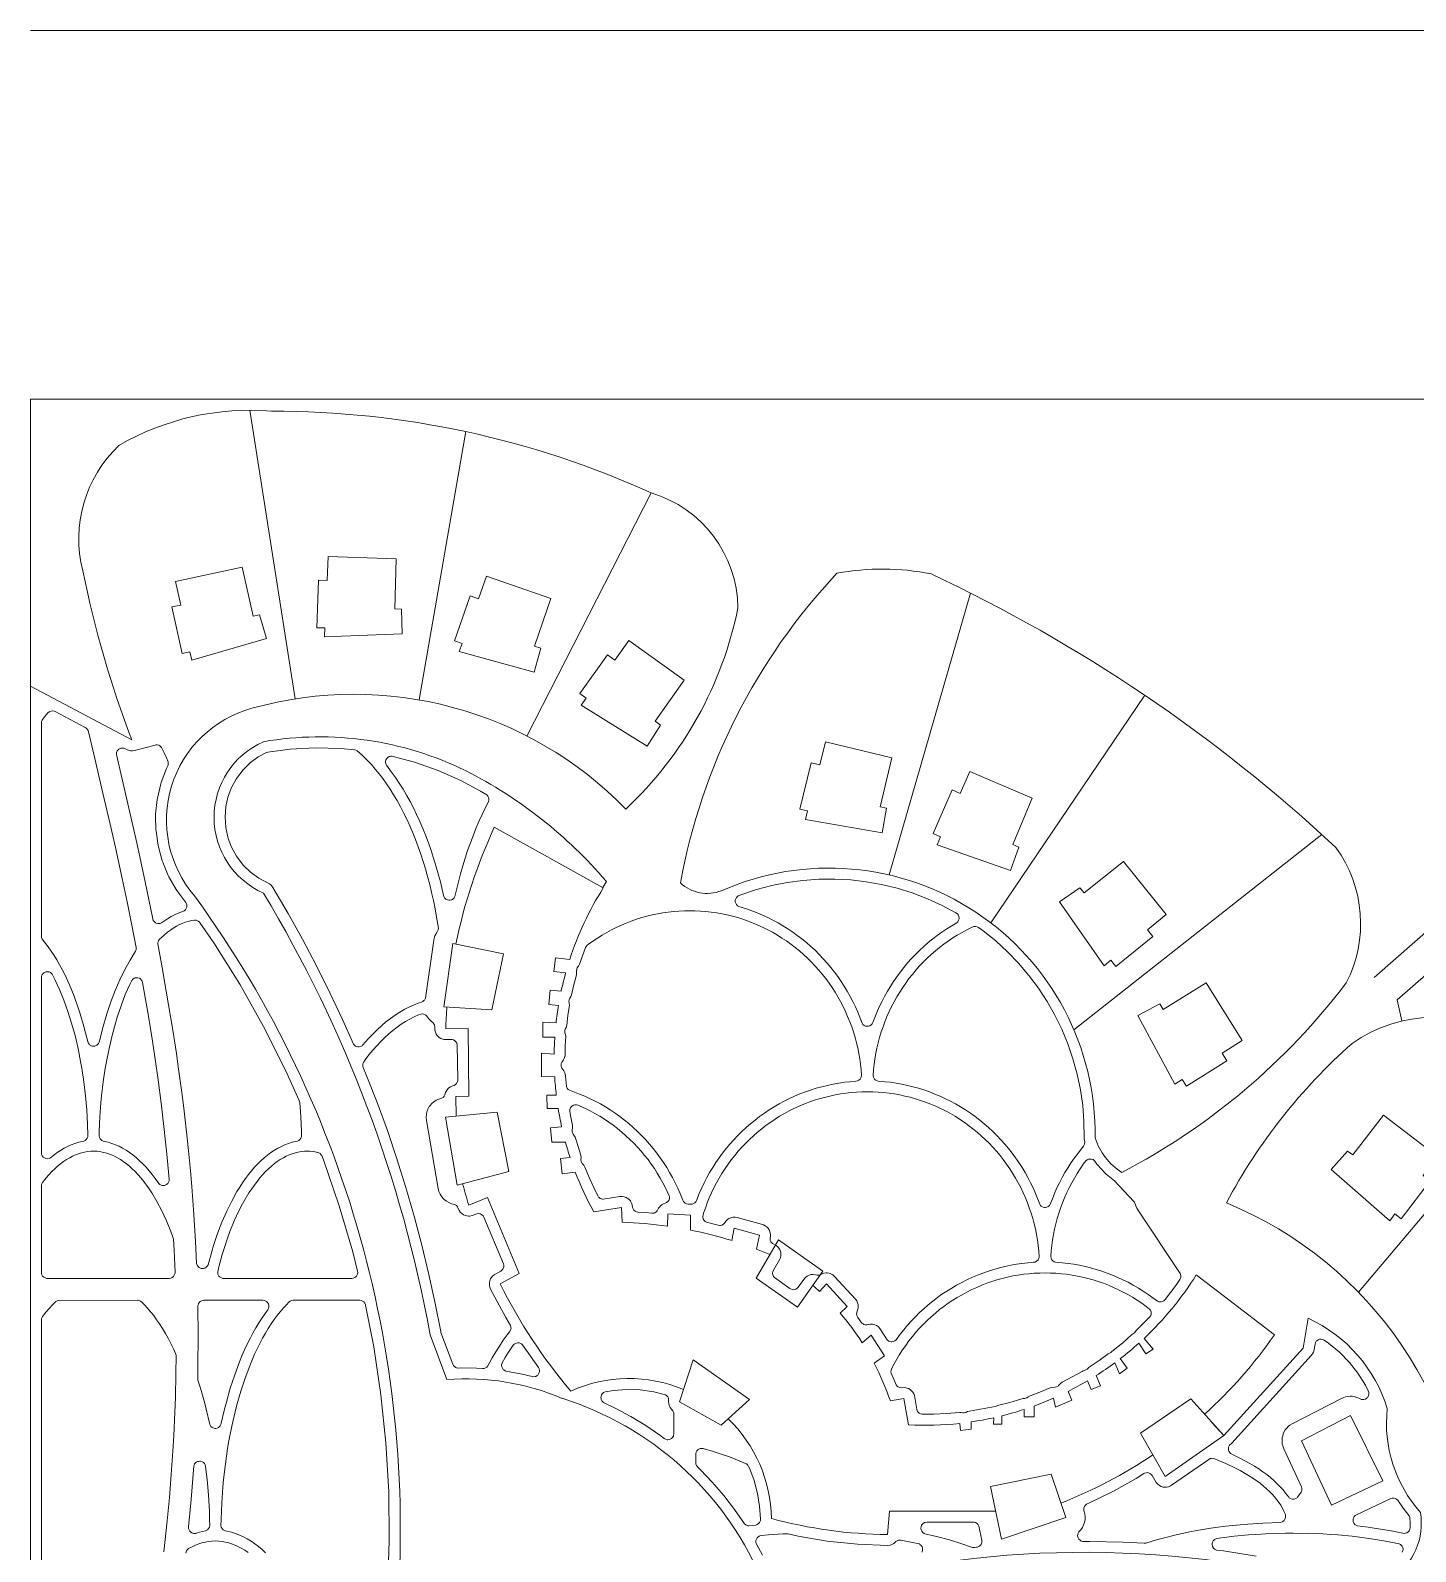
# Model space of a CAD drawing. Header units: inches. Extents: x 36 to 188, y -75 to 56.
# Drawn here: x 36.25 to 64.09, y -59.27 to -28.69 of the extents above; entities that cross this region are included whole.
import ezdxf

# ---------------------------------------------------------------- set-up
doc = ezdxf.new("R2010")
doc.units = ezdxf.units.IN
doc.layers.add('01_ORIGINAL_PLAN', color=7, linetype='CONTINUOUS', lineweight=20)
doc.layers.add('02_CONCEPT_CLOSED_AREAS', color=7, linetype='CONTINUOUS', lineweight=15)

# ---------------------------------------------------------------- blocks, each defined once
blk = doc.blocks.new('04_NAUTILUS')
at = {"layer": '01_ORIGINAL_PLAN'}
blk.add_line((71.442, 17.312), (36.248, 17.312), dxfattribs=at)
blk = doc.blocks.new('07_SCALES')
at = {"layer": '01_ORIGINAL_PLAN'}
for p, q in [((36.248, 17.906), (36.248, 55.9)), ((36.248, 55.9), (71.442, 55.9))]:
    blk.add_line(p, q, dxfattribs=at)
for points in [[(40.658, 55.675), (41.569, 49.871)], [(45, 55.245), (44.06, 49.85)], [(48.726, 54.013), (46.225, 49.126)], [(55.143, 52), (53.51, 46.333)], [(63.257, 44.272), (68.329, 48.719), (68.329, 49.231), (68.73, 49.6), (69.33, 49.6), (71.442, 51.512), (71.442, 50.696), (69.711, 49.177), (69.725, 48.651), (69.304, 48.218), (68.761, 48.218), (63.72, 43.82), (63.817, 43.397)], [(38.284, 49.049), (36.248, 50.129)], [(55.552, 45.371), (58.647, 49.945)], [(62.206, 47.145), (57.223, 43.22)], [(47.087, 44.63), (46.802, 44.667), (46.766, 44.393), (47.006, 44.362)], [(46.916, 43.993), (46.696, 44.016), (46.666, 43.73), (46.862, 43.709)], [(45.044, 43.247), (44.595, 43.241)], [(44.807, 41.482), (44.799, 41.881), (45.061, 41.886), (45.044, 43.247)], [(46.813, 43.357), (46.546, 43.371), (46.546, 43.074), (46.789, 43.074)], [(46.775, 42.728), (46.519, 42.748), (46.519, 42.277), (46.786, 42.274)], [(66.604, 42.276), (62.941, 37.945)], [(46.818, 41.908), (46.625, 41.902), (46.633, 41.638), (46.856, 41.638)], [(46.926, 41.27), (46.702, 41.249), (46.728, 40.961), (47.002, 40.962)], [(47.096, 40.651), (46.9, 40.63)], [(46.9, 40.63), (46.939, 40.324), (47.2, 40.358)], [(46.075, 38.317), (45.433, 39.849), (45.059, 39.693)], [(49.053, 39.272), (49.062, 39.519), (49.515, 39.492), (49.513, 39.194)], [(50.35, 38.981), (50.396, 39.232), (50.902, 39.093), (50.842, 38.811)], [(51.286, 38.996), (52.178, 38.364), (51.665, 37.64), (50.837, 38.227), (51.286, 38.996)], [(46.075, 38.317), (45.692, 38.109)], [(52.249, 38.111), (52.108, 37.96)], [(52.249, 38.111), (52.668, 37.654), (52.525, 37.523)], [(52.968, 36.924), (53.149, 37.079), (53.413, 36.661), (53.207, 36.514)], [(58.528, 36.918), (58.67, 36.704), (58.814, 36.799), (58.632, 37.014)], [(49.567, 36.583), (50.703, 35.787), (50.129, 35.27), (49.295, 35.742), (49.567, 36.583)], [(58.043, 36.524), (58.141, 36.305), (58.295, 36.419), (58.155, 36.608)], [(57.496, 36.162), (57.572, 35.985), (57.754, 36.063), (57.668, 36.267)], [(53.805, 35.806), (53.533, 35.759)], [(53.805, 35.806), (53.805, 35.806)], [(56.812, 35.811), (56.853, 35.634), (57.179, 35.773), (57.105, 35.949)], [(58.564, 35.106), (59.058, 34.241), (60.235, 35.059), (59.57, 35.799), (58.564, 35.106)], [(56.221, 35.586), (56.221, 35.439), (56.423, 35.439), (56.423, 35.655)], [(54.929, 35.306), (54.944, 35.165), (55.16, 35.189), (55.16, 35.336)], [(55.61, 35.419), (55.608, 35.288), (55.771, 35.288), (55.771, 35.457)], [(53.515, 33.54), (53.473, 33.07)], [(53.515, 33.54), (55.65, 33.54)]]:
    blk.add_lwpolyline(points, dxfattribs=at)
for points in [[(43.572, 51.68), (43.598, 52.69), (42.23, 52.734), (42.214, 52.252), (42.035, 52.258), (42.004, 51.303), (42.163, 51.298), (42.158, 51.123), (43.721, 51.177), (43.704, 51.675)], [(40.725, 51.537), (40.502, 52.523), (39.164, 52.23), (39.268, 51.758), (39.093, 51.72), (39.298, 50.787), (39.453, 50.821), (39.491, 50.65), (40.993, 51.087), (40.853, 51.565)], [(46.381, 50.933), (46.709, 51.889), (45.415, 52.34), (45.257, 51.885), (45.088, 51.944), (44.773, 51.041), (44.923, 50.989), (44.866, 50.824), (46.374, 50.409), (46.506, 50.889)], [(48.804, 49.422), (49.389, 50.246), (48.277, 51.045), (47.995, 50.654), (47.85, 50.758), (47.292, 49.982), (47.421, 49.889), (47.319, 49.747), (48.648, 48.921), (48.911, 49.345)], [(53.327, 47.704), (53.561, 48.687), (52.231, 49.012), (52.116, 48.544), (51.942, 48.586), (51.715, 47.658), (51.87, 47.62), (51.829, 47.45), (53.37, 47.181), (53.455, 47.672)], [(55.995, 46.944), (56.387, 47.876), (55.128, 48.415), (54.938, 47.972), (54.774, 48.042), (54.397, 47.164), (54.544, 47.101), (54.475, 46.94), (55.951, 46.422), (56.116, 46.892)], [(57.426, 45.973), (58.218, 46.601), (59.075, 45.534), (58.699, 45.232), (58.811, 45.092), (58.066, 44.493), (57.966, 44.618), (57.83, 44.508), (56.934, 45.791), (57.343, 46.076)], [(45.757, 44.748), (44.738, 44.957), (44.556, 43.684), (45.524, 43.622)], [(59.019, 43.63), (59.878, 44.165), (60.608, 43.006), (60.2, 42.749), (60.296, 42.598), (59.487, 42.088), (59.402, 42.222), (59.254, 42.129), (58.511, 43.505), (58.949, 43.742)], [(45.629, 41.562), (44.593, 41.461), (44.828, 40.095), (45.865, 40.369)], [(62.827, 40.702), (63.445, 41.502), (64.534, 40.672), (64.241, 40.288), (64.384, 40.18), (63.804, 39.42), (63.677, 39.516), (63.571, 39.377), (62.394, 40.407), (62.722, 40.782)], [(61.796, 34.957), (62.78, 35.461), (63.435, 34.152), (62.399, 33.663)], [(55.549, 34.034), (56.763, 34.283), (57.058, 33.412), (55.766, 32.976)]]:
    blk.add_lwpolyline(points, close=True, dxfattribs=at)
for points in [[(44.283, 37.084, 0.090917), (40.931, 45.968, -0.652582), (40.931, 49.011, -0.158741), (45.004, 48.425, -0.098355), (47.824, 46.203), (47.755, 46.078)], [(47.087, 44.63, -0.062406), (47.763, 46.073), (45.572, 47.29, 0.058367), (44.801, 44.944, 0.058367)], [(50.14, 46.014, -0.546754), (57.65, 41.045, 0.171391), (58.184, 40.351, 0.171391)], [(46.916, 43.993, -0.01479), (47.006, 44.362, -0.01479)], [(44.621, 43.68, 0.010358), (44.595, 43.241)], [(46.813, 43.357, -0.013879), (46.862, 43.709)], [(60.29, 39.74, -0.089338), (62.813, 42.944, -0.322066), (66.051, 42.944, -0.030946), (69.111, 38.833, -0.044664), (70.78, 33.554, -0.301674), (68.967, 31.144, -0.082145), (65.591, 31.078)], [(46.775, 42.728, -0.013523), (46.789, 43.074, -0.013523)], [(46.818, 41.908, -0.014342), (46.786, 42.274)], [(46.926, 41.27, -0.014645), (46.856, 41.638)], [(47.096, 40.651, -0.012679), (47.002, 40.962)], [(44.936, 40.124, 0.010564), (45.059, 39.693, 0.010564)], [(48.142, 39.35), (48.13, 39.649), (47.57, 39.561, -0.034306), (47.2, 40.358, -0.034306)], [(60.29, 39.74, -0.300089), (65.18, 32.538)], [(59.849, 35.488, 0.057164), (61.253, 37.088), (59.681, 38.289, -0.064319), (58.632, 37.014, -0.064319)], [(45.692, 38.109, 0.060935), (47.109, 35.956, -0.206423), (49.375, 35.99)], [(59.998, 35.322), (60.235, 35.059), (61.831, 36.816), (61.933, 37.418, -0.214593), (63.522, 35.602, 0.212382), (64.188, 33.517, -0.642649), (62.166, 32.15, 0.132984), (51.615, 31.858, -0.471407), (50.913, 32.245)], [(46.935, 35.809, 0.119192), (44.621, 36.188), (44.283, 37.084)], [(58.528, 36.918, -0.018836), (58.155, 36.608, -0.018836)], [(58.043, 36.524, -0.017658), (57.668, 36.267, -0.017658)], [(57.496, 36.162, -0.017305), (57.105, 35.949, -0.017305)], [(54.929, 35.306, -0.040089), (53.897, 35.276), (53.805, 35.806)], [(56.812, 35.811, -0.016254), (56.423, 35.655, -0.016254)], [(56.221, 35.586, -0.018166), (55.771, 35.457, -0.018166)], [(50.274, 35.4, -0.198705), (51.143, 33.392, 0.063223), (53.473, 33.07)], [(55.61, 35.419, -0.017778), (55.16, 35.336, -0.017778)], [(56.959, 33.703, 0.056142), (58.811, 34.673)]]:
    blk.add_lwpolyline(points, format="xyb", dxfattribs=at)
for centre, radius, start, end in [((40.658, 50.423), 5.252, 85.2142, 120.0956), ((41.139, 37.317), 18.339, 65.5622, 90.1344), ((39.813, 53.089), 2.593, 133.6015, 194.2753), ((48.026, 51.672), 2.444, 0.7167, 73.3418), ((57.911, 56.571), 21.019, 191.3089, 200.9684), ((61.436, 43.951), 12.326, 136.7478, 169.6154), ((53.373, 47.535), 4.948, 78.6004, 100.6499), ((40.939, 23.771), 31.601, 47.0054, 64.8874), ((43.034, 53.196), 7.583, 313.0815, 348.6437), ((42.751, 42.34), 7.624, 44.2289, 105.6047), ((41.312, 47.434), 2.33, 105.2161, 220.7715), ((60.387, 45.356), 2.599, 332.6099, 36.0186), ((22.064, 33.195), 21.619, 354.0583, 36.0319), ((49.852, 46.755), 0.794, 227.0981, 291.2465), ((51.961, 52.291), 13.465, 297.5281, 322.8549), ((47.898, 31.093), 8.26, 81.9573, 88.3074), ((47.898, 31.093), 8.26, 72.7279, 78.7214), ((47.898, 31.093), 8.26, 67.0855, 69.118), ((48.363, 33.974), 5.47, 46.7825, 48.644), ((48.363, 33.974), 5.47, 32.6388, 40.4465), ((48.363, 33.974), 5.47, 19.0436, 27.6609), ((44.996, 29.643), 6.464, 23.734, 72.5429)]:
    blk.add_arc(centre, radius, start, end, dxfattribs=at)
at = {"layer": '02_CONCEPT_CLOSED_AREAS'}
for points in [[(36.485, 45.042), (36.472, 45.072), (36.468, 45.105), (36.468, 49.386), (36.472, 49.416), (36.483, 49.445), (36.511, 49.483), (36.599, 49.589), (36.623, 49.61), (36.637, 49.618), (36.667, 49.628), (36.699, 49.629), (36.731, 49.623), (36.745, 49.616), (37.35, 49.295), (37.365, 49.286), (37.389, 49.263), (37.406, 49.234), (37.521, 48.759), (37.706, 47.978), (37.85, 47.354), (37.955, 46.885), (38.09, 46.261), (38.189, 45.794), (38.284, 45.326), (38.372, 44.872), (38.374, 44.857), (38.372, 44.826), (38.362, 44.797), (38.252, 44.622), (38.145, 44.43), (38.045, 44.225), (37.951, 44.009), (37.863, 43.778), (37.782, 43.537), (37.709, 43.286), (37.629, 42.968), (37.614, 42.941), (37.605, 42.929), (37.581, 42.909), (37.568, 42.901), (37.539, 42.892), (37.524, 42.89), (37.493, 42.892), (37.478, 42.896), (37.464, 42.901), (37.438, 42.918), (37.427, 42.929), (37.409, 42.954), (37.399, 42.983), (37.357, 43.157), (37.323, 43.287), (37.249, 43.538), (37.21, 43.66), (37.126, 43.893), (37.034, 44.12), (36.938, 44.328), (36.887, 44.429), (36.834, 44.528), (36.779, 44.624), (36.723, 44.714), (36.665, 44.802), (36.607, 44.885)], [(37.976, 48.751), (37.977, 48.782), (37.98, 48.797), (37.992, 48.825), (38.011, 48.849), (38.022, 48.859), (38.035, 48.868), (38.063, 48.88), (38.093, 48.884), (38.123, 48.881), (38.138, 48.877), (38.199, 48.846), (38.218, 48.839), (38.258, 48.831), (38.299, 48.83), (38.339, 48.837), (38.752, 48.945), (38.767, 48.948), (38.797, 48.948), (38.826, 48.94), (38.852, 48.926), (38.864, 48.916), (38.883, 48.893), (38.935, 48.787), (38.981, 48.684), (39.014, 48.604), (39.018, 48.574), (39.015, 48.544), (39.01, 48.529), (38.983, 48.472), (38.878, 48.193), (38.869, 48.166), (38.801, 47.877), (38.796, 47.849), (38.765, 47.557), (38.764, 47.529), (38.77, 47.238), (38.772, 47.21), (38.814, 46.922), (38.819, 46.896), (38.897, 46.615), (38.906, 46.589), (39.018, 46.32), (39.03, 46.295), (39.177, 46.04), (39.192, 46.017), (39.372, 45.778), (39.387, 45.75), (39.391, 45.734), (39.394, 45.702), (39.391, 45.686), (39.381, 45.656), (39.363, 45.629), (39.338, 45.609), (39.324, 45.601), (39.215, 45.561), (39.145, 45.529), (39.079, 45.495), (39.003, 45.449), (38.883, 45.367), (38.853, 45.356), (38.838, 45.353), (38.806, 45.354), (38.775, 45.363), (38.761, 45.371), (38.748, 45.381), (38.726, 45.404), (38.718, 45.418), (38.708, 45.449), (38.554, 46.196), (38.384, 46.98), (38.207, 47.765)], [(42.926, 42.907), (42.915, 42.897), (42.888, 42.882), (42.858, 42.875), (42.828, 42.875), (42.798, 42.883), (42.784, 42.889), (42.76, 42.908), (42.741, 42.932), (42.522, 43.423), (42.268, 43.962), (41.997, 44.505), (41.716, 45.038), (41.426, 45.56), (41.12, 46.08), (41.109, 46.097), (41.085, 46.125), (41.051, 46.153), (40.84, 46.266), (40.671, 46.388), (40.523, 46.532), (40.388, 46.709), (40.29, 46.89), (40.222, 47.067), (40.173, 47.287), (40.159, 47.498), (40.176, 47.71), (40.217, 47.896), (40.29, 48.09), (40.388, 48.27), (40.523, 48.447), (40.671, 48.591), (40.825, 48.704), (40.993, 48.794), (41.02, 48.801), (41.467, 48.86), (41.972, 48.888), (42.486, 48.875), (42.763, 48.846), (42.79, 48.84), (42.816, 48.827), (42.858, 48.793), (42.937, 48.721), (43.018, 48.641), (43.101, 48.552), (43.179, 48.462), (43.257, 48.368), (43.33, 48.271), (43.404, 48.167), (43.477, 48.059), (43.548, 47.946), (43.618, 47.826), (43.685, 47.705), (43.75, 47.58), (43.812, 47.454), (43.872, 47.321), (43.932, 47.182), (43.988, 47.042), (44.042, 46.899), (44.094, 46.753), (44.143, 46.603), (44.188, 46.453), (44.232, 46.298), (44.274, 46.141), (44.312, 45.981), (44.349, 45.817), (44.382, 45.652), (44.413, 45.486), (44.448, 45.261), (44.444, 45.231), (44.44, 45.216), (44.433, 45.202), (44.396, 45.144), (44.38, 45.11), (44.362, 45.061), (44.354, 45.023), (44.186, 43.858), (44.182, 43.844), (44.167, 43.818), (44.157, 43.806), (44.135, 43.788), (44.108, 43.775), (44.062, 43.76), (43.962, 43.721), (43.866, 43.678), (43.774, 43.631), (43.673, 43.573), (43.58, 43.513), (43.487, 43.448), (43.395, 43.377), (43.308, 43.304), (43.216, 43.219), (43.129, 43.133), (43.046, 43.045)], [(43.403, 48.538), (43.39, 48.567), (43.386, 48.598), (43.386, 48.614), (43.394, 48.644), (43.409, 48.672), (43.431, 48.695), (43.459, 48.711), (43.489, 48.719), (43.521, 48.72), (43.536, 48.716), (43.969, 48.601), (44.446, 48.432), (44.902, 48.229), (45.295, 48.017), (45.42, 47.94), (45.442, 47.917), (45.45, 47.902), (45.457, 47.887), (45.464, 47.855), (45.464, 47.839), (45.457, 47.807), (45.328, 47.548), (45.264, 47.408), (45.203, 47.266), (45.145, 47.122), (45.091, 46.977), (45.036, 46.823), (44.986, 46.67), (44.938, 46.513), (44.893, 46.355), (44.851, 46.195), (44.782, 45.902), (44.768, 45.875), (44.758, 45.863), (44.735, 45.842), (44.721, 45.835), (44.707, 45.829), (44.677, 45.823), (44.661, 45.823), (44.631, 45.829), (44.603, 45.842), (44.591, 45.852), (44.57, 45.875), (44.563, 45.888), (44.552, 45.917), (44.488, 46.192), (44.445, 46.354), (44.4, 46.514), (44.352, 46.672), (44.301, 46.826), (44.249, 46.975), (44.193, 47.122), (44.135, 47.267), (44.075, 47.408), (44.011, 47.547), (43.945, 47.682), (43.879, 47.81), (43.809, 47.935), (43.738, 48.057), (43.663, 48.176), (43.586, 48.292), (43.507, 48.401)], [(50.489, 45.697), (50.462, 45.713), (50.44, 45.735), (50.424, 45.763), (50.416, 45.793), (50.417, 45.824), (50.425, 45.854), (50.441, 45.881), (50.451, 45.893), (50.476, 45.912), (50.528, 45.934), (50.843, 46.039), (51.154, 46.121), (51.461, 46.181), (51.777, 46.224), (52.095, 46.247), (52.42, 46.249), (52.737, 46.232), (53.045, 46.197), (53.358, 46.141), (53.668, 46.066), (53.973, 45.971), (54.279, 45.855), (54.572, 45.721), (54.851, 45.573), (54.882, 45.549), (54.9, 45.524), (54.912, 45.496), (54.915, 45.465), (54.914, 45.45), (54.906, 45.42), (54.89, 45.393), (54.868, 45.371), (54.67, 45.251), (54.571, 45.184), (54.476, 45.116), (54.384, 45.046), (54.296, 44.974), (54.206, 44.895), (54.12, 44.815), (54.037, 44.734), (53.959, 44.652), (53.879, 44.562), (53.806, 44.474), (53.734, 44.383), (53.662, 44.286), (53.596, 44.189), (53.533, 44.091), (53.474, 43.993), (53.415, 43.887), (53.361, 43.784), (53.311, 43.68), (53.262, 43.57), (53.219, 43.464), (53.183, 43.367), (53.169, 43.34), (53.148, 43.317), (53.123, 43.3), (53.094, 43.291), (53.063, 43.289), (53.033, 43.295), (53.005, 43.308), (52.982, 43.328), (52.964, 43.353), (52.878, 43.573), (52.83, 43.68), (52.779, 43.786), (52.725, 43.89), (52.668, 43.993), (52.608, 44.093), (52.544, 44.192), (52.478, 44.288), (52.41, 44.38), (52.337, 44.472), (52.263, 44.561), (52.185, 44.649), (52.105, 44.733), (52.019, 44.818), (51.934, 44.897), (51.846, 44.974), (51.756, 45.047), (51.663, 45.118), (51.571, 45.184), (51.474, 45.249), (51.375, 45.311), (51.276, 45.369), (51.173, 45.425), (51.069, 45.476), (50.963, 45.525), (50.857, 45.57), (50.748, 45.612), (50.64, 45.65)], [(46.972, 42.392), (46.928, 42.45), (46.917, 42.479), (46.914, 42.495), (46.915, 42.526), (46.919, 42.542), (46.932, 42.571), (46.957, 42.605), (46.978, 42.642), (46.99, 42.679), (46.994, 42.703), (46.999, 42.894), (47.008, 43.083), (47.003, 43.124), (46.992, 43.159), (46.989, 43.19), (46.993, 43.22), (46.998, 43.234), (47.014, 43.267), (47.028, 43.309), (47.053, 43.504), (47.08, 43.675), (47.082, 43.716), (47.071, 43.793), (47.075, 43.824), (47.087, 43.854), (47.108, 43.886), (47.118, 43.905), (47.131, 43.946), (47.172, 44.125), (47.224, 44.326), (47.226, 44.37), (47.223, 44.406), (47.228, 44.439), (47.241, 44.469), (47.264, 44.499), (47.286, 44.536), (47.407, 44.871), (47.423, 44.902), (47.434, 44.915), (47.468, 44.942), (47.554, 45.003), (47.644, 45.064), (47.74, 45.124), (47.831, 45.177), (47.927, 45.229), (48.025, 45.278), (48.128, 45.325), (48.224, 45.366), (48.326, 45.405), (48.433, 45.442), (48.536, 45.475), (48.638, 45.503), (48.743, 45.529), (48.85, 45.552), (48.96, 45.571), (49.068, 45.587), (49.172, 45.599), (49.281, 45.607), (49.393, 45.613), (49.498, 45.614), (49.606, 45.613), (49.719, 45.607), (49.827, 45.599), (49.931, 45.587), (50.043, 45.571), (50.15, 45.552), (50.252, 45.53), (50.362, 45.503), (50.467, 45.474), (50.567, 45.442), (50.673, 45.405), (50.775, 45.366), (50.872, 45.325), (50.974, 45.278), (51.072, 45.229), (51.165, 45.179), (51.262, 45.122), (51.355, 45.064), (51.443, 45.005), (51.535, 44.939), (51.622, 44.873), (51.704, 44.806), (51.789, 44.731), (51.869, 44.657), (51.945, 44.582), (52.023, 44.5), (52.096, 44.418), (52.165, 44.336), (52.235, 44.247), (52.3, 44.158), (52.361, 44.07), (52.422, 43.974), (52.479, 43.88), (52.531, 43.787), (52.584, 43.685), (52.632, 43.585), (52.675, 43.488), (52.718, 43.382), (52.756, 43.278), (52.791, 43.176), (52.824, 43.067), (52.852, 42.96), (52.877, 42.855), (52.9, 42.743), (52.918, 42.634), (52.933, 42.527), (52.945, 42.413), (52.953, 42.299), (52.947, 42.267), (52.941, 42.253), (52.924, 42.226), (52.9, 42.206), (52.872, 42.191), (52.841, 42.185), (52.725, 42.176), (52.611, 42.163), (52.497, 42.147), (52.382, 42.126), (52.269, 42.102), (52.154, 42.074), (52.041, 42.043), (51.931, 42.008), (51.825, 41.971), (51.716, 41.929), (51.609, 41.884), (51.504, 41.836), (51.4, 41.784), (51.298, 41.729), (51.195, 41.669), (51.096, 41.607), (51, 41.543), (50.905, 41.475), (50.813, 41.404), (50.723, 41.33), (50.635, 41.254), (50.549, 41.174), (50.466, 41.092), (50.386, 41.007), (50.308, 40.92), (50.232, 40.83), (50.16, 40.738), (50.091, 40.644), (50.027, 40.551), (49.963, 40.451), (49.901, 40.349), (49.844, 40.246), (49.79, 40.142), (49.741, 40.04), (49.692, 39.929), (49.636, 39.79), (49.622, 39.763), (49.602, 39.74), (49.576, 39.724), (49.547, 39.714), (49.517, 39.712), (49.467, 39.715), (49.437, 39.721), (49.409, 39.734), (49.386, 39.754), (49.376, 39.766), (49.362, 39.793), (49.308, 39.929), (49.261, 40.036), (49.209, 40.142), (49.154, 40.249), (49.097, 40.351), (49.038, 40.449), (48.974, 40.548), (48.908, 40.643), (48.837, 40.741), (48.766, 40.831), (48.692, 40.919), (48.611, 41.01), (48.531, 41.094), (48.448, 41.176), (48.363, 41.255), (48.275, 41.332), (48.187, 41.404), (48.094, 41.475), (48, 41.543), (47.903, 41.607), (47.804, 41.669), (47.704, 41.728), (47.602, 41.783), (47.499, 41.834), (47.392, 41.883), (47.286, 41.928), (47.086, 42.003), (47.06, 42.02), (47.04, 42.043), (47.026, 42.07), (47.022, 42.084), (47.006, 42.289), (46.998, 42.332), (46.99, 42.356)], [(38.807, 44.945), (38.807, 44.959), (38.813, 44.988), (38.825, 45.015), (38.843, 45.038), (38.884, 45.078), (38.942, 45.131), (39.006, 45.183), (39.061, 45.223), (39.12, 45.263), (39.186, 45.302), (39.246, 45.333), (39.3, 45.357), (39.36, 45.38), (39.42, 45.399), (39.487, 45.415), (39.549, 45.425), (39.579, 45.422), (39.594, 45.418), (39.621, 45.405), (39.644, 45.385), (39.934, 44.968), (40.454, 44.138), (40.936, 43.283), (41.378, 42.409), (41.652, 41.798), (41.659, 41.779), (41.662, 41.76), (41.684, 41.467), (41.697, 41.179), (41.698, 41.083), (41.695, 41.068), (41.684, 41.039), (41.666, 41.014), (41.642, 40.994), (41.628, 40.987), (41.614, 40.982), (41.508, 40.957), (41.437, 40.935), (41.363, 40.906), (41.292, 40.875), (41.221, 40.838), (41.151, 40.796), (41.081, 40.749), (41.014, 40.699), (40.947, 40.644), (40.882, 40.585), (40.819, 40.524), (40.755, 40.456), (40.693, 40.385), (40.632, 40.309), (40.573, 40.231), (40.512, 40.144), (40.455, 40.058), (40.399, 39.967), (40.293, 39.776), (40.193, 39.573), (40.098, 39.353), (40.01, 39.123), (39.93, 38.883), (39.892, 38.759), (39.819, 38.494), (39.803, 38.467), (39.782, 38.445), (39.755, 38.429), (39.726, 38.42), (39.71, 38.419), (39.679, 38.422), (39.665, 38.427), (39.637, 38.441), (39.625, 38.451), (39.606, 38.475), (39.598, 38.489), (39.589, 38.518), (39.567, 38.967), (39.549, 39.282), (39.528, 39.597), (39.492, 40.069), (39.464, 40.383), (39.419, 40.854), (39.385, 41.17), (39.33, 41.641), (39.29, 41.956), (39.227, 42.427), (39.181, 42.742), (39.109, 43.213), (38.979, 43.999), (38.895, 44.469)], [(53.285, 42.187), (53.255, 42.198), (53.229, 42.215), (53.217, 42.226), (53.2, 42.253), (53.194, 42.267), (53.188, 42.299), (53.196, 42.417), (53.208, 42.524), (53.223, 42.634), (53.242, 42.747), (53.264, 42.852), (53.289, 42.96), (53.318, 43.067), (53.351, 43.176), (53.386, 43.281), (53.423, 43.382), (53.465, 43.484), (53.51, 43.585), (53.559, 43.688), (53.608, 43.783), (53.662, 43.88), (53.721, 43.977), (53.781, 44.07), (53.841, 44.158), (53.907, 44.247), (53.975, 44.333), (54.048, 44.42), (54.121, 44.502), (54.194, 44.579), (54.272, 44.657), (54.352, 44.731), (54.438, 44.806), (54.523, 44.875), (54.607, 44.939), (54.696, 45.003), (54.79, 45.066), (54.879, 45.122), (54.974, 45.177), (55.073, 45.231), (55.167, 45.278), (55.202, 45.293), (55.217, 45.296), (55.248, 45.298), (55.279, 45.291), (55.307, 45.276), (55.402, 45.209), (55.653, 45.005), (55.89, 44.787), (56.112, 44.556), (56.318, 44.312), (56.509, 44.057), (56.682, 43.791), (56.839, 43.514), (56.978, 43.229), (57.1, 42.935), (57.203, 42.634), (57.288, 42.326), (57.353, 42.013), (57.399, 41.694), (57.424, 41.379), (57.431, 41.042), (57.432, 41.021), (57.442, 40.97), (57.443, 40.953), (57.438, 40.921), (57.425, 40.891), (57.415, 40.878), (57.305, 40.741), (57.233, 40.643), (57.167, 40.548), (57.106, 40.452), (57.043, 40.349), (56.986, 40.246), (56.932, 40.142), (56.882, 40.039), (56.833, 39.928), (56.791, 39.822), (56.754, 39.725), (56.74, 39.698), (56.731, 39.686), (56.707, 39.666), (56.68, 39.653), (56.649, 39.647), (56.634, 39.647), (56.604, 39.653), (56.576, 39.666), (56.564, 39.675), (56.553, 39.686), (56.536, 39.711), (56.45, 39.928), (56.401, 40.039), (56.352, 40.142), (56.298, 40.246), (56.24, 40.349), (56.18, 40.449), (56.117, 40.548), (56.05, 40.644), (55.981, 40.739), (55.909, 40.831), (55.832, 40.922), (55.754, 41.009), (55.673, 41.095), (55.592, 41.174), (55.508, 41.253), (55.42, 41.33), (55.329, 41.404), (55.237, 41.474), (55.142, 41.543), (55.043, 41.609), (54.944, 41.67), (54.843, 41.729), (54.744, 41.783), (54.641, 41.834), (54.535, 41.883), (54.428, 41.928), (54.317, 41.971), (54.208, 42.009), (54.096, 42.044), (53.988, 42.074), (53.876, 42.102), (53.763, 42.126), (53.648, 42.146), (53.534, 42.163), (53.419, 42.176)], [(36.651, 40.644), (36.622, 40.631), (36.59, 40.627), (36.559, 40.63), (36.529, 40.642), (36.504, 40.661), (36.484, 40.686), (36.472, 40.715), (36.468, 40.747), (36.468, 44.267), (36.472, 44.299), (36.477, 44.314), (36.484, 44.329), (36.504, 44.354), (36.517, 44.364), (36.545, 44.379), (36.56, 44.384), (36.592, 44.387), (36.623, 44.382), (36.652, 44.369), (36.665, 44.359), (36.687, 44.336), (36.74, 44.232), (36.833, 44.03), (36.921, 43.815), (37.002, 43.588), (37.076, 43.351), (37.144, 43.103), (37.204, 42.846), (37.257, 42.583), (37.281, 42.446), (37.322, 42.172), (37.355, 41.892), (37.38, 41.61), (37.396, 41.323), (37.403, 41.099), (37.4, 41.068), (37.389, 41.039), (37.371, 41.014), (37.347, 40.994), (37.319, 40.982), (37.22, 40.959), (37.142, 40.935), (37.069, 40.907), (36.996, 40.874), (36.926, 40.838), (36.855, 40.795), (36.786, 40.749)], [(37.713, 40.982), (37.685, 40.994), (37.661, 41.014), (37.651, 41.026), (37.636, 41.053), (37.629, 41.083), (37.63, 41.179), (37.643, 41.467), (37.664, 41.752), (37.677, 41.894), (37.71, 42.172), (37.752, 42.448), (37.775, 42.583), (37.828, 42.846), (37.888, 43.103), (37.956, 43.353), (37.993, 43.473), (38.07, 43.703), (38.155, 43.926), (38.244, 44.132), (38.284, 44.213), (38.304, 44.237), (38.331, 44.255), (38.345, 44.261), (38.376, 44.267), (38.408, 44.265), (38.438, 44.255), (38.452, 44.247), (38.476, 44.225), (38.493, 44.199), (38.502, 44.169), (38.625, 43.456), (38.699, 42.989), (38.746, 42.678), (38.813, 42.21), (38.874, 41.744), (38.93, 41.277), (38.965, 40.966), (38.997, 40.654), (39.037, 40.217), (39.036, 40.185), (39.026, 40.155), (39.019, 40.141), (39.009, 40.128), (38.986, 40.107), (38.957, 40.093), (38.942, 40.089), (38.91, 40.087), (38.895, 40.089), (38.879, 40.093), (38.851, 40.107), (38.827, 40.128), (38.756, 40.228), (38.697, 40.307), (38.636, 40.383), (38.571, 40.456), (38.508, 40.524), (38.443, 40.587), (38.377, 40.647), (38.309, 40.702), (38.241, 40.752), (38.172, 40.798), (38.101, 40.84), (38.03, 40.877), (37.958, 40.909), (37.885, 40.936), (37.812, 40.959)], [(44.093, 43.535), (44.123, 43.539), (44.153, 43.534), (44.181, 43.522), (44.194, 43.514), (44.216, 43.493), (44.249, 43.445), (44.273, 43.416), (44.301, 43.39), (44.341, 43.357), (44.352, 43.345), (44.368, 43.316), (44.373, 43.3), (44.376, 43.284), (44.375, 43.23), (44.377, 43.209), (44.387, 43.168), (44.404, 43.133), (44.417, 43.112), (44.443, 43.083), (44.461, 43.067), (44.496, 43.045), (44.535, 43.029), (44.556, 43.025), (44.598, 43.021), (44.722, 43.022), (44.753, 43.014), (44.78, 42.999), (44.802, 42.977), (44.818, 42.95), (44.827, 42.92), (44.837, 42.212), (44.836, 42.197), (44.828, 42.166), (44.813, 42.139), (44.791, 42.116), (44.763, 42.1), (44.731, 42.09), (44.692, 42.073), (44.659, 42.05), (44.64, 42.033), (44.625, 42.015), (44.603, 41.981), (44.594, 41.961), (44.58, 41.912), (44.573, 41.897), (44.564, 41.883), (44.541, 41.86), (44.512, 41.844), (44.455, 41.826), (44.402, 41.801), (44.356, 41.771), (44.312, 41.732), (44.287, 41.703), (44.266, 41.674), (44.239, 41.626), (44.218, 41.57), (44.207, 41.518), (44.203, 41.459), (44.208, 41.394), (44.444, 40.029), (44.46, 39.966), (44.484, 39.912), (44.504, 39.879), (44.537, 39.836), (44.564, 39.809), (44.61, 39.772), (44.658, 39.745), (44.713, 39.723), (44.771, 39.709), (44.786, 39.703), (44.813, 39.685), (44.834, 39.661), (44.842, 39.647), (44.865, 39.589), (44.889, 39.553), (44.92, 39.523), (44.956, 39.499), (44.986, 39.486), (45.017, 39.477), (45.057, 39.473), (45.082, 39.474), (45.124, 39.482), (45.219, 39.52), (45.251, 39.524), (45.282, 39.52), (45.296, 39.516), (45.324, 39.5), (45.346, 39.478), (45.362, 39.451), (45.754, 38.515), (45.762, 38.485), (45.762, 38.453), (45.753, 38.422), (45.746, 38.408), (45.726, 38.383), (45.7, 38.364), (45.568, 38.291), (45.535, 38.263), (45.508, 38.23), (45.496, 38.209), (45.481, 38.172), (45.473, 38.13), (45.473, 38.087), (45.481, 38.045), (45.498, 38.005), (45.802, 37.435), (45.898, 37.276), (45.907, 37.246), (45.908, 37.214), (45.905, 37.198), (45.893, 37.168), (45.884, 37.155), (45.829, 37.083), (45.753, 36.976), (45.675, 36.859), (45.601, 36.742), (45.531, 36.622), (45.441, 36.46), (45.42, 36.437), (45.408, 36.428), (45.394, 36.42), (45.365, 36.411), (45.334, 36.409), (45.217, 36.417), (44.921, 36.421), (44.843, 36.419), (44.813, 36.425), (44.799, 36.431), (44.774, 36.448), (44.754, 36.47), (44.74, 36.496), (44.499, 37.134), (44.494, 37.154), (44.385, 37.718), (44.258, 38.302), (44.117, 38.887), (43.963, 39.469), (43.795, 40.051), (43.615, 40.625), (43.422, 41.194), (43.216, 41.759), (42.999, 42.314), (42.938, 42.461), (42.93, 42.49), (42.929, 42.52), (42.932, 42.535), (42.943, 42.564), (42.977, 42.613), (43.053, 42.713), (43.13, 42.807), (43.209, 42.897), (43.289, 42.982), (43.367, 43.059), (43.449, 43.135), (43.533, 43.205), (43.617, 43.27), (43.702, 43.33), (43.787, 43.385), (43.873, 43.435), (43.96, 43.479), (44.047, 43.518)], [(49.839, 39.349), (49.811, 39.365), (49.799, 39.375), (49.788, 39.387), (49.772, 39.416), (49.764, 39.447), (49.763, 39.463), (49.768, 39.495), (49.779, 39.531), (49.814, 39.636), (49.852, 39.74), (49.894, 39.842), (49.939, 39.944), (49.986, 40.043), (50.037, 40.141), (50.091, 40.238), (50.148, 40.333), (50.21, 40.428), (50.27, 40.516), (50.335, 40.605), (50.406, 40.694), (50.474, 40.776), (50.547, 40.858), (50.625, 40.94), (50.701, 41.015), (50.781, 41.09), (50.864, 41.162), (50.949, 41.231), (51.039, 41.3), (51.128, 41.364), (51.215, 41.422), (51.308, 41.48), (51.406, 41.537), (51.499, 41.587), (51.596, 41.636), (51.699, 41.683), (51.796, 41.724), (51.897, 41.763), (52.004, 41.801), (52.104, 41.832), (52.209, 41.861), (52.314, 41.887), (52.424, 41.91), (52.528, 41.929), (52.635, 41.945), (52.747, 41.957), (52.852, 41.966), (52.96, 41.971), (53.073, 41.973), (53.181, 41.971), (53.286, 41.966), (53.398, 41.957), (53.506, 41.945), (53.61, 41.929), (53.721, 41.91), (53.827, 41.887), (53.929, 41.862), (54.038, 41.832), (54.141, 41.799), (54.241, 41.765), (54.346, 41.724), (54.446, 41.682), (54.542, 41.638), (54.64, 41.589), (54.739, 41.535), (54.833, 41.48), (54.923, 41.424), (55.017, 41.361), (55.106, 41.298), (55.193, 41.231), (55.275, 41.164), (55.36, 41.09), (55.441, 41.015), (55.516, 40.94), (55.592, 40.861), (55.667, 40.776), (55.738, 40.691), (55.804, 40.608), (55.871, 40.516), (55.934, 40.425), (55.991, 40.336), (56.05, 40.238), (56.104, 40.141), (56.153, 40.047), (56.203, 39.944), (56.248, 39.842), (56.289, 39.74), (56.326, 39.64), (56.363, 39.531), (56.395, 39.425), (56.422, 39.321), (56.448, 39.214), (56.471, 39.101), (56.489, 38.992), (56.504, 38.886), (56.517, 38.772), (56.524, 38.657), (56.519, 38.626), (56.505, 38.597), (56.495, 38.585), (56.472, 38.564), (56.443, 38.55), (56.412, 38.544), (56.296, 38.534), (56.179, 38.521), (56.067, 38.505), (55.954, 38.485), (55.836, 38.46), (55.725, 38.433), (55.616, 38.402), (55.505, 38.367), (55.395, 38.329), (55.287, 38.288), (55.181, 38.243), (55.072, 38.192), (54.969, 38.141), (54.866, 38.085), (54.766, 38.027), (54.67, 37.967), (54.571, 37.901), (54.478, 37.834), (54.387, 37.764), (54.293, 37.688), (54.206, 37.612), (54.12, 37.532), (54.037, 37.45), (53.957, 37.366), (53.879, 37.278), (53.804, 37.189), (53.732, 37.097), (53.649, 36.985), (53.625, 36.964), (53.597, 36.951), (53.566, 36.945), (53.55, 36.946), (53.519, 36.953), (53.505, 36.959), (53.479, 36.977), (53.468, 36.988), (53.322, 37.215), (53.294, 37.245), (53.274, 37.26), (53.255, 37.272), (53.224, 37.285), (53.193, 37.295), (53.171, 37.298), (53.126, 37.298), (53.058, 37.285), (53.028, 37.287), (52.999, 37.296), (52.986, 37.304), (52.963, 37.323), (52.879, 37.433), (52.863, 37.462), (52.858, 37.477), (52.854, 37.51), (52.856, 37.526), (52.86, 37.542), (52.882, 37.601), (52.886, 37.626), (52.888, 37.666), (52.885, 37.687), (52.875, 37.729), (52.856, 37.768), (52.83, 37.802), (52.412, 38.259), (52.382, 38.286), (52.362, 38.3), (52.324, 38.318), (52.303, 38.324), (52.261, 38.33), (52.24, 38.331), (52.198, 38.325), (52.177, 38.319), (52.124, 38.293), (52.093, 38.285), (52.061, 38.286), (52.027, 38.294), (51.984, 38.3), (51.941, 38.297), (51.899, 38.286), (51.86, 38.267), (51.828, 38.242), (51.811, 38.224), (51.682, 38.045), (51.661, 38.022), (51.634, 38.005), (51.604, 37.996), (51.589, 37.994), (51.557, 37.997), (51.528, 38.008), (51.515, 38.016), (51.205, 38.237), (51.185, 38.262), (51.172, 38.291), (51.167, 38.323), (51.171, 38.355), (51.184, 38.385), (51.314, 38.61), (51.323, 38.634), (51.332, 38.674), (51.334, 38.696), (51.331, 38.74), (51.32, 38.779), (51.31, 38.802), (51.288, 38.837), (51.271, 38.856), (51.237, 38.884), (51.161, 38.925), (51.15, 38.934), (51.131, 38.958), (51.119, 38.985), (51.114, 39.015), (51.122, 39.092), (51.117, 39.136), (51.112, 39.157), (51.095, 39.198), (51.07, 39.235), (51.055, 39.251), (51.02, 39.278), (50.984, 39.297), (50.96, 39.305), (50.454, 39.444), (50.412, 39.451), (50.372, 39.451), (50.348, 39.447), (50.327, 39.441), (50.288, 39.424), (50.267, 39.41), (50.237, 39.384), (50.223, 39.368), (50.199, 39.332), (50.177, 39.31), (50.149, 39.294), (50.119, 39.286), (50.103, 39.285), (50.072, 39.289)], [(47.089, 41.586), (47.091, 41.618), (47.103, 41.649), (47.121, 41.675), (47.133, 41.686), (47.161, 41.702), (47.192, 41.711), (47.224, 41.711), (47.255, 41.702), (47.301, 41.683), (47.403, 41.636), (47.501, 41.587), (47.593, 41.537), (47.691, 41.48), (47.784, 41.422), (47.875, 41.361), (47.961, 41.3), (48.048, 41.233), (48.135, 41.162), (48.218, 41.09), (48.298, 41.015), (48.374, 40.94), (48.45, 40.861), (48.523, 40.779), (48.593, 40.694), (48.662, 40.608), (48.727, 40.519), (48.79, 40.428), (48.849, 40.336), (48.908, 40.238), (48.962, 40.141), (49.013, 40.043), (49.082, 39.895), (49.091, 39.865), (49.092, 39.834), (49.084, 39.803), (49.078, 39.789), (49.06, 39.764), (49.035, 39.744), (49.021, 39.737), (48.989, 39.726), (48.949, 39.708), (48.914, 39.681), (48.885, 39.649), (48.873, 39.631), (48.845, 39.579), (48.824, 39.557), (48.797, 39.541), (48.783, 39.535), (48.768, 39.532), (48.737, 39.531), (48.614, 39.543), (48.46, 39.554), (48.43, 39.56), (48.403, 39.574), (48.379, 39.594), (48.362, 39.619), (48.352, 39.648), (48.344, 39.701), (48.337, 39.721), (48.319, 39.761), (48.307, 39.779), (48.278, 39.812), (48.245, 39.836), (48.223, 39.848), (48.182, 39.862), (48.139, 39.868), (48.096, 39.866), (47.762, 39.814), (47.746, 39.815), (47.717, 39.822), (47.703, 39.828), (47.678, 39.846), (47.667, 39.856), (47.65, 39.882), (47.57, 40.047), (47.486, 40.238), (47.395, 40.46), (47.37, 40.497), (47.341, 40.528), (47.331, 40.542), (47.317, 40.572), (47.312, 40.605), (47.316, 40.654), (47.311, 40.697), (47.257, 40.87), (47.214, 41.021), (47.198, 41.062), (47.187, 41.081), (47.156, 41.121), (47.148, 41.136), (47.138, 41.167), (47.136, 41.2), (47.145, 41.25), (47.145, 41.294), (47.104, 41.494)], [(36.469, 40.093), (36.477, 40.123), (36.492, 40.15), (36.564, 40.241), (36.621, 40.306), (36.678, 40.367), (36.736, 40.424), (36.795, 40.477), (36.854, 40.525), (36.913, 40.569), (36.973, 40.609), (37.038, 40.648), (37.092, 40.676), (37.152, 40.703), (37.212, 40.726), (37.272, 40.745), (37.332, 40.759), (37.392, 40.77), (37.46, 40.777), (37.52, 40.779), (37.58, 40.776), (37.64, 40.77), (37.692, 40.761), (37.76, 40.745), (37.82, 40.726), (37.88, 40.703), (37.94, 40.676), (37.999, 40.645), (38.059, 40.609), (38.114, 40.573), (38.178, 40.525), (38.237, 40.477), (38.295, 40.424), (38.353, 40.367), (38.411, 40.306), (38.468, 40.241), (38.524, 40.171), (38.579, 40.098), (38.633, 40.021), (38.686, 39.939), (38.789, 39.766), (38.888, 39.577), (38.98, 39.378), (39.067, 39.163), (39.11, 39.049), (39.123, 39.007), (39.136, 38.788), (39.155, 38.345), (39.154, 38.329), (39.147, 38.297), (39.132, 38.269), (39.121, 38.257), (39.096, 38.237), (39.067, 38.224), (39.035, 38.22), (36.588, 38.22), (36.572, 38.221), (36.542, 38.229), (36.515, 38.245), (36.493, 38.267), (36.484, 38.28), (36.472, 38.309), (36.468, 38.34)], [(40.117, 38.221), (40.102, 38.224), (40.073, 38.236), (40.048, 38.254), (40.038, 38.266), (40.029, 38.279), (40.017, 38.307), (40.012, 38.338), (40.013, 38.353), (40.036, 38.451), (40.104, 38.699), (40.14, 38.819), (40.217, 39.049), (40.259, 39.163), (40.346, 39.376), (40.393, 39.481), (40.487, 39.673), (40.539, 39.769), (40.641, 39.939), (40.696, 40.024), (40.803, 40.171), (40.859, 40.241), (40.919, 40.309), (40.973, 40.367), (41.031, 40.424), (41.094, 40.48), (41.153, 40.529), (41.208, 40.569), (41.268, 40.609), (41.333, 40.648), (41.387, 40.676), (41.447, 40.703), (41.507, 40.726), (41.575, 40.747), (41.627, 40.759), (41.687, 40.77), (41.755, 40.777), (41.807, 40.779), (41.867, 40.777), (41.935, 40.77), (42.026, 40.752), (42.042, 40.747), (42.071, 40.731), (42.094, 40.708), (42.103, 40.694), (42.139, 40.604), (42.456, 39.682), (42.729, 38.753), (42.823, 38.369), (42.826, 38.338), (42.822, 38.307), (42.809, 38.279), (42.801, 38.266), (42.79, 38.254), (42.766, 38.236), (42.737, 38.224), (42.706, 38.22)], [(56.856, 38.546), (56.826, 38.556), (56.8, 38.573), (56.779, 38.597), (56.765, 38.626), (56.759, 38.657), (56.759, 38.673), (56.767, 38.772), (56.779, 38.882), (56.794, 38.992), (56.813, 39.101), (56.835, 39.21), (56.86, 39.318), (56.889, 39.425), (56.921, 39.531), (56.956, 39.636), (56.995, 39.74), (57.036, 39.842), (57.082, 39.947), (57.129, 40.043), (57.18, 40.141), (57.233, 40.238), (57.29, 40.333), (57.35, 40.425), (57.412, 40.516), (57.464, 40.585), (57.488, 40.604), (57.516, 40.617), (57.531, 40.62), (57.562, 40.621), (57.578, 40.619), (57.607, 40.608), (57.632, 40.59), (57.642, 40.579), (57.684, 40.518), (57.695, 40.504), (57.845, 40.34), (57.873, 40.315), (58.042, 40.181), (58.429, 39.768), (58.438, 39.754), (58.466, 39.682), (58.49, 39.632), (58.534, 39.556), (59.359, 38.32), (59.366, 38.305), (59.373, 38.273), (59.372, 38.241), (59.361, 38.21), (59.353, 38.196), (59.274, 38.078), (59.055, 37.794), (59.033, 37.772), (59.006, 37.756), (58.976, 37.748), (58.945, 37.748), (58.929, 37.751), (58.9, 37.763), (58.714, 37.9), (58.617, 37.965), (58.518, 38.027), (58.415, 38.087), (58.313, 38.142), (58.208, 38.194), (58.106, 38.241), (58, 38.286), (57.891, 38.328), (57.781, 38.367), (57.667, 38.402), (57.559, 38.433), (57.447, 38.46), (57.334, 38.484), (57.219, 38.504), (57.105, 38.521), (56.99, 38.534)], [(53.754, 36.022), (53.722, 36.026), (53.693, 36.038), (53.667, 36.057), (53.648, 36.082), (53.55, 36.312), (53.545, 36.341), (53.547, 36.371), (53.559, 36.405), (53.608, 36.5), (53.662, 36.596), (53.719, 36.691), (53.779, 36.783), (53.841, 36.874), (53.907, 36.963), (53.975, 37.05), (54.048, 37.137), (54.121, 37.219), (54.197, 37.298), (54.275, 37.376), (54.355, 37.45), (54.438, 37.522), (54.523, 37.592), (54.61, 37.658), (54.696, 37.72), (54.787, 37.781), (54.879, 37.838), (54.974, 37.893), (55.07, 37.945), (55.171, 37.996), (55.27, 38.041), (55.37, 38.084), (55.472, 38.123), (55.571, 38.158), (55.675, 38.19), (55.78, 38.219), (55.885, 38.245), (55.996, 38.269), (56.103, 38.288), (56.21, 38.303), (56.318, 38.315), (56.427, 38.324), (56.535, 38.329), (56.644, 38.331), (56.752, 38.329), (56.861, 38.324), (56.969, 38.315), (57.077, 38.303), (57.185, 38.287), (57.292, 38.268), (57.398, 38.245), (57.504, 38.219), (57.609, 38.19), (57.713, 38.158), (57.815, 38.122), (57.917, 38.082), (58.017, 38.04), (58.116, 37.994), (58.214, 37.945), (58.307, 37.895), (58.401, 37.84), (58.494, 37.783), (58.585, 37.722), (58.677, 37.656), (58.742, 37.605), (58.761, 37.58), (58.773, 37.551), (58.777, 37.52), (58.773, 37.489), (58.768, 37.474), (58.752, 37.447), (58.477, 37.17), (58.441, 37.127), (58.383, 37.083), (58.203, 36.928), (58.019, 36.781), (57.978, 36.741), (57.964, 36.73), (57.914, 36.702), (57.733, 36.573), (57.548, 36.452), (57.531, 36.439), (57.489, 36.399), (57.475, 36.389), (57.461, 36.381), (57.406, 36.362), (57.386, 36.352), (57.198, 36.246), (56.985, 36.134), (56.951, 36.106), (56.916, 36.066), (56.904, 36.055), (56.875, 36.039), (56.844, 36.031), (56.787, 36.03), (56.745, 36.021), (56.536, 35.934), (56.346, 35.862), (56.306, 35.842), (56.277, 35.822), (56.249, 35.81), (56.233, 35.807), (56.197, 35.804), (56.154, 35.795), (55.935, 35.728), (55.716, 35.67), (55.643, 35.642), (55.565, 35.634), (55.345, 35.59), (55.126, 35.554), (55.083, 35.542), (55.048, 35.527), (55.019, 35.519), (54.989, 35.519), (54.951, 35.525), (54.93, 35.526), (54.654, 35.503), (54.409, 35.49), (54.171, 35.489), (54.141, 35.496), (54.114, 35.511), (54.092, 35.532), (54.075, 35.558), (54.066, 35.588), (54.017, 35.865), (54.002, 35.905), (53.979, 35.942), (53.96, 35.962), (53.932, 35.986), (53.897, 36.006), (53.874, 36.015), (53.841, 36.023), (53.811, 36.026)], [(39.616, 36.449), (39.62, 37.078), (39.614, 37.658), (39.615, 37.674), (39.623, 37.704), (39.629, 37.719), (39.648, 37.744), (39.66, 37.755), (39.688, 37.771), (39.718, 37.779), (39.734, 37.78), (40.921, 37.78), (40.952, 37.776), (40.967, 37.771), (40.994, 37.756), (41.005, 37.745), (41.016, 37.734), (41.031, 37.707), (41.04, 37.677), (41.04, 37.646), (41.033, 37.616), (41.018, 37.589), (40.965, 37.517), (40.903, 37.427), (40.841, 37.33), (40.78, 37.228), (40.72, 37.121), (40.662, 37.012), (40.606, 36.9), (40.553, 36.786), (40.5, 36.663), (40.449, 36.54), (40.354, 36.283), (40.266, 36.014), (40.186, 35.734), (40.148, 35.59), (40.078, 35.285), (40.063, 35.258), (40.043, 35.235), (40.03, 35.225), (40.003, 35.212), (39.972, 35.206), (39.957, 35.206), (39.942, 35.208), (39.912, 35.218), (39.899, 35.225), (39.875, 35.245), (39.866, 35.258), (39.852, 35.285), (39.781, 35.589), (39.744, 35.735), (39.664, 36.013), (39.614, 36.173), (39.611, 36.201)], [(45.807, 36.358), (45.792, 36.364), (45.765, 36.379), (45.753, 36.39), (45.734, 36.415), (45.722, 36.444), (45.719, 36.459), (45.72, 36.491), (45.728, 36.521), (45.789, 36.627), (45.86, 36.74), (45.951, 36.875), (45.972, 36.898), (45.985, 36.907), (46.013, 36.92), (46.043, 36.925), (46.074, 36.923), (46.103, 36.912), (46.117, 36.904), (46.14, 36.884), (46.458, 36.431), (46.473, 36.404), (46.479, 36.374), (46.48, 36.358), (46.479, 36.343), (46.47, 36.314), (46.463, 36.3), (46.444, 36.276), (46.432, 36.266), (46.406, 36.251), (46.391, 36.246), (46.361, 36.242), (46.33, 36.246), (46.132, 36.296)], [(60.384, 34.692), (60.372, 34.701), (60.351, 34.724), (60.336, 34.75), (60.331, 34.765), (60.328, 34.795), (60.332, 34.826), (60.344, 34.854), (60.352, 34.867), (60.398, 34.911), (61.994, 36.668), (62.02, 36.704), (62.037, 36.739), (62.044, 36.759), (62.069, 36.899), (62.078, 36.93), (62.095, 36.957), (62.106, 36.968), (62.132, 36.986), (62.162, 36.997), (62.194, 36.999), (62.225, 36.993), (62.253, 36.979), (62.343, 36.919), (62.562, 36.735), (62.76, 36.53), (62.929, 36.316), (63.082, 36.074), (63.139, 35.958), (63.15, 35.927), (63.151, 35.911), (63.151, 35.895), (63.145, 35.864), (63.13, 35.836), (63.12, 35.823), (63.108, 35.812), (63.081, 35.795), (63.05, 35.786), (63.018, 35.786), (63.002, 35.788), (62.987, 35.793), (62.947, 35.814), (62.912, 35.828), (62.855, 35.844), (62.816, 35.85), (62.777, 35.851), (62.724, 35.847), (62.684, 35.839), (62.648, 35.828), (62.602, 35.809), (61.609, 35.299), (61.565, 35.271), (61.535, 35.247), (61.495, 35.206), (61.472, 35.175), (61.445, 35.128), (61.431, 35.094), (61.419, 35.058), (61.411, 35.022), (61.407, 34.985), (61.407, 34.928), (61.412, 34.889), (61.42, 34.853), (61.442, 34.793), (61.796, 34.032), (61.806, 34.001), (61.807, 33.968), (61.804, 33.951), (61.791, 33.921), (61.72, 33.823), (61.709, 33.812), (61.683, 33.795), (61.653, 33.785), (61.622, 33.782), (61.607, 33.784), (61.577, 33.794), (61.551, 33.811), (61.54, 33.822), (61.479, 33.905), (61.426, 33.969), (61.369, 34.033), (61.31, 34.093), (61.242, 34.156), (61.172, 34.216), (61.098, 34.275), (61.019, 34.333), (60.938, 34.389), (60.855, 34.443), (60.761, 34.499), (60.573, 34.601)], [(47.77, 35.723), (47.745, 35.744), (47.736, 35.756), (47.721, 35.785), (47.717, 35.8), (47.715, 35.832), (47.717, 35.848), (47.728, 35.878), (47.746, 35.904), (47.77, 35.925), (47.799, 35.938), (47.969, 35.968), (48.236, 35.986), (48.503, 35.977), (48.78, 35.939), (48.985, 35.889), (49.013, 35.879), (49.038, 35.861), (49.058, 35.837), (49.065, 35.824), (49.071, 35.81), (49.076, 35.78), (49.075, 35.746), (49.078, 35.703), (49.09, 35.662), (49.109, 35.623), (49.163, 35.558), (49.176, 35.528), (49.179, 35.512), (49.18, 35.097), (49.176, 35.066), (49.171, 35.051), (49.164, 35.037), (49.145, 35.012), (49.133, 35.002), (49.106, 34.986), (49.091, 34.981), (49.06, 34.977), (49.045, 34.978), (49.014, 34.986), (48.987, 35.002), (48.901, 35.067), (48.618, 35.26), (48.315, 35.444), (48.002, 35.612)], [(49.621, 34.699), (49.629, 34.73), (49.645, 34.757), (49.667, 34.779), (49.68, 34.788), (49.71, 34.8), (49.725, 34.803), (49.757, 34.803), (49.772, 34.799), (49.953, 34.747), (50.072, 34.709), (50.302, 34.63), (50.414, 34.586), (50.621, 34.499), (50.64, 34.489), (50.665, 34.468), (50.683, 34.441), (50.708, 34.39), (50.794, 34.16), (50.864, 33.899), (50.906, 33.643), (50.923, 33.386), (50.921, 33.356), (50.912, 33.327), (50.904, 33.313), (50.884, 33.29), (50.859, 33.272), (50.831, 33.262), (50.687, 33.246), (50.671, 33.248), (50.64, 33.257), (50.626, 33.265), (50.601, 33.285), (50.399, 33.577), (50.183, 33.858), (49.953, 34.126), (49.717, 34.374), (49.658, 34.43), (49.637, 34.456), (49.624, 34.486), (49.62, 34.518)], [(57.403, 32.932), (57.373, 32.94), (57.359, 32.947), (57.346, 32.956), (57.323, 32.978), (57.314, 32.991), (57.302, 33.019), (57.298, 33.05), (57.299, 33.066), (57.302, 33.082), (57.313, 33.111), (57.322, 33.124), (57.36, 33.166), (57.394, 33.215), (57.418, 33.265), (57.431, 33.301), (57.44, 33.338), (57.446, 33.376), (57.447, 33.436), (57.44, 33.49), (57.422, 33.556), (57.42, 33.588), (57.423, 33.605), (57.434, 33.635), (57.453, 33.662), (57.479, 33.682), (57.539, 33.709), (58.02, 33.944), (58.477, 34.2), (58.629, 34.296), (58.643, 34.304), (58.674, 34.314), (58.706, 34.315), (58.737, 34.307), (58.765, 34.291), (58.777, 34.28), (58.797, 34.255), (58.879, 34.114), (58.907, 34.082), (58.941, 34.055), (58.979, 34.036), (59.02, 34.025), (59.042, 34.022), (59.084, 34.023), (59.126, 34.032), (59.166, 34.049), (59.184, 34.061), (59.934, 34.582), (59.963, 34.597), (59.98, 34.601), (59.996, 34.603), (60.029, 34.6), (60.068, 34.586), (60.275, 34.499), (60.47, 34.406), (60.565, 34.356), (60.735, 34.258), (60.819, 34.204), (60.964, 34.101), (61.035, 34.044), (61.095, 33.993), (61.154, 33.938), (61.212, 33.879), (61.258, 33.827), (61.304, 33.771), (61.349, 33.71), (61.382, 33.659), (61.414, 33.603), (61.445, 33.54), (61.468, 33.484), (61.476, 33.458), (61.478, 33.426), (61.475, 33.41), (61.471, 33.394), (61.456, 33.366), (61.446, 33.353), (61.421, 33.333), (61.407, 33.326), (61.376, 33.316), (61.018, 33.302), (60.716, 33.282), (60.566, 33.269), (60.271, 33.237), (59.977, 33.197), (59.692, 33.149), (59.552, 33.123), (59.281, 33.064), (59.014, 32.998), (58.886, 32.963), (58.666, 32.897), (58.637, 32.895), (58.207, 32.918), (57.541, 32.933)], [(39.567, 33.094), (39.535, 33.093), (39.504, 33.1), (39.49, 33.106), (39.464, 33.124), (39.453, 33.136), (39.437, 33.163), (39.428, 33.193), (39.427, 33.224), (39.478, 33.775), (39.532, 34.449), (39.536, 34.464), (39.549, 34.491), (39.569, 34.515), (39.581, 34.524), (39.609, 34.538), (39.623, 34.542), (39.654, 34.545), (39.669, 34.544), (39.699, 34.535), (39.725, 34.519), (39.746, 34.497), (39.754, 34.484), (39.761, 34.47), (39.769, 34.44), (39.799, 34.177), (39.826, 33.859), (39.844, 33.537), (39.85, 33.375), (39.852, 33.247), (39.845, 33.217), (39.83, 33.19), (39.809, 33.167), (39.783, 33.151), (39.768, 33.145), (39.643, 33.117)], [(62.925, 33.245), (62.896, 33.257), (62.872, 33.275), (62.852, 33.299), (62.839, 33.327), (62.834, 33.358), (62.837, 33.388), (62.842, 33.403), (62.856, 33.431), (62.877, 33.454), (62.903, 33.47), (63.59, 33.794), (63.619, 33.804), (63.651, 33.805), (63.681, 33.798), (63.709, 33.784), (63.732, 33.763), (63.838, 33.602), (63.962, 33.445), (63.975, 33.413), (63.978, 33.396), (63.985, 33.31), (63.98, 33.208), (63.974, 33.176), (63.96, 33.148), (63.939, 33.124), (63.913, 33.106), (63.883, 33.096), (63.867, 33.094), (63.836, 33.096), (63.567, 33.149), (63.424, 33.174), (63.137, 33.218)], [(54.225, 33.088), (54.211, 33.094), (54.185, 33.113), (54.165, 33.137), (54.152, 33.166), (54.147, 33.198), (54.15, 33.229), (54.162, 33.259), (54.171, 33.272), (54.193, 33.295), (54.22, 33.311), (54.235, 33.316), (54.267, 33.32), (55.216, 33.319), (55.247, 33.31), (55.275, 33.293), (55.298, 33.269), (55.313, 33.24), (55.371, 32.959), (55.373, 32.944), (55.372, 32.913), (55.362, 32.884), (55.346, 32.858), (55.324, 32.837), (55.311, 32.829), (55.282, 32.818), (55.267, 32.816), (55.223, 32.811), (55.186, 32.812), (54.968, 32.887), (54.719, 32.963), (54.461, 33.032)]]:
    blk.add_lwpolyline(points, close=True, dxfattribs=at)
for points in [[(36.468, 32.536), (36.468, 37.382), (36.472, 37.412), (36.476, 37.427), (36.491, 37.453), (36.566, 37.55), (36.629, 37.623), (36.692, 37.692), (36.756, 37.755), (36.783, 37.771), (36.814, 37.779), (38.4, 37.78), (38.416, 37.779), (38.446, 37.771), (38.46, 37.764), (38.485, 37.745), (38.538, 37.692), (38.601, 37.623), (38.663, 37.55), (38.725, 37.472), (38.785, 37.389), (38.843, 37.305), (38.903, 37.211), (38.961, 37.115), (39.017, 37.016), (39.072, 36.912), (39.125, 36.804), (39.167, 36.713), (39.177, 36.679), (39.173, 36.301), (39.161, 35.834), (39.15, 35.523), (39.128, 35.056), (39.11, 34.745), (39.078, 34.279), (39.04, 33.813), (38.997, 33.345), (38.93, 32.724)], [(40.975, 32.701), (40.904, 32.767), (40.831, 32.828), (40.757, 32.884), (40.682, 32.936), (40.605, 32.982), (40.528, 33.023), (40.45, 33.059), (40.371, 33.09), (40.291, 33.116), (40.161, 33.145), (40.147, 33.151), (40.121, 33.167), (40.099, 33.19), (40.085, 33.217), (40.078, 33.247), (40.079, 33.377), (40.093, 33.7), (40.116, 34.02), (40.131, 34.179), (40.167, 34.491), (40.212, 34.801), (40.238, 34.953), (40.296, 35.248), (40.362, 35.536), (40.399, 35.679), (40.477, 35.952), (40.562, 36.213), (40.655, 36.461), (40.754, 36.695), (40.859, 36.914), (40.914, 37.018), (40.97, 37.118), (41.028, 37.214), (41.086, 37.305), (41.146, 37.392), (41.205, 37.472), (41.266, 37.55), (41.332, 37.627), (41.392, 37.692), (41.444, 37.745), (41.469, 37.764), (41.498, 37.776), (41.529, 37.78), (42.867, 37.78), (42.897, 37.776), (42.924, 37.765), (42.949, 37.748), (42.968, 37.725), (42.981, 37.698), (42.985, 37.683), (43.15, 36.844), (43.294, 35.879), (43.394, 34.912), (43.45, 33.929), (43.462, 32.953), (43.447, 32.513)], [(50.963, 32.654), (50.838, 32.888), (50.831, 32.919), (50.83, 32.935), (50.832, 32.951), (50.841, 32.981), (50.858, 33.007), (50.869, 33.019), (50.894, 33.037), (50.909, 33.044), (50.94, 33.05), (51.081, 33.063), (51.376, 33.082), (51.477, 33.086), (51.68, 33.04), (52.261, 32.94), (52.875, 32.875), (53.485, 32.85), (53.526, 32.856), (53.566, 32.87), (53.602, 32.891), (53.645, 32.93), (53.67, 32.946), (53.698, 32.955), (53.727, 32.957), (53.742, 32.956), (54.011, 32.907), (54.086, 32.891), (54.116, 32.881), (54.129, 32.873), (54.153, 32.852), (54.17, 32.826), (54.18, 32.796), (54.182, 32.764), (54.179, 32.749), (54.169, 32.719)], [(60.887, 32.638), (60.227, 32.74), (60.092, 32.758), (60.077, 32.763), (60.049, 32.778), (60.027, 32.8), (60.011, 32.827), (60.006, 32.842), (60.001, 32.873), (60.002, 32.888), (60.01, 32.919), (60.025, 32.946), (60.047, 32.968), (60.074, 32.984), (60.089, 32.99), (60.295, 33.018), (60.442, 33.035), (60.733, 33.063), (60.881, 33.073), (61.18, 33.089), (61.478, 33.097), (61.629, 33.098), (61.93, 33.094), (62.228, 33.082), (62.378, 33.073), (62.526, 33.063), (62.817, 33.035), (62.964, 33.018), (63.247, 32.98), (63.528, 32.933), (63.758, 32.887), (63.786, 32.872), (63.809, 32.851), (63.819, 32.838), (63.832, 32.81), (63.838, 32.779), (63.835, 32.747), (63.824, 32.717)], [(39.37, 32.698), (39.378, 32.729), (39.384, 32.743), (39.403, 32.768), (39.427, 32.787), (39.498, 32.826), (39.564, 32.856), (39.63, 32.882), (39.696, 32.903), (39.762, 32.92), (39.828, 32.931), (39.894, 32.939), (39.961, 32.941), (40.035, 32.939), (40.101, 32.931), (40.167, 32.92), (40.233, 32.903), (40.292, 32.885), (40.365, 32.856), (40.432, 32.826), (40.498, 32.79), (40.558, 32.754), (40.624, 32.709)]]:
    blk.add_lwpolyline(points, dxfattribs=at)

msp = doc.modelspace()

# ---------------------------------------------------------------- block references
for name, p in [('04_NAUTILUS', (0, -46)), ('07_SCALES', (0, -92))]:
    msp.add_blockref(name, p)

doc.saveas('drawing.dxf')
